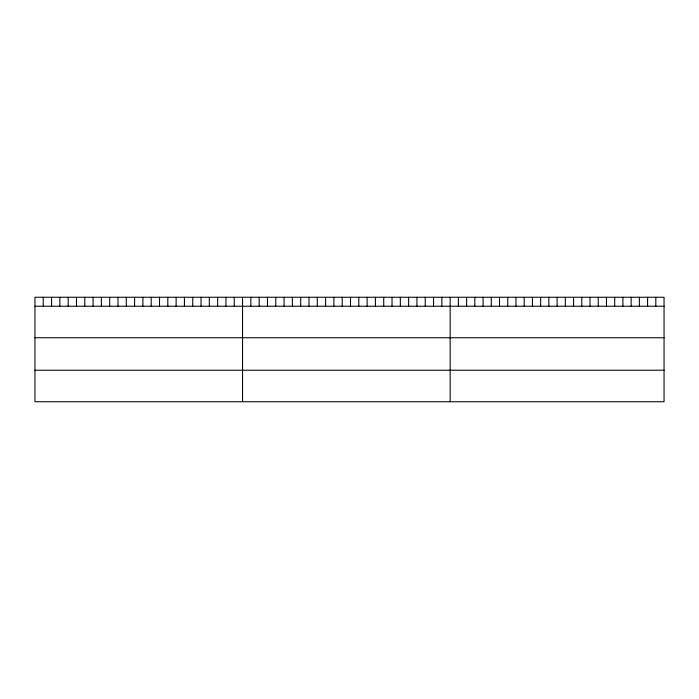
<?xml version="1.0" encoding="UTF-8"?>
<svg xmlns="http://www.w3.org/2000/svg" width="699" height="699" viewBox="0 0 699 699"><rect width="100%" height="100%" fill="white"/><g stroke="black" fill="none" stroke-linecap="round" stroke-linejoin="round"><path stroke-width="1.05" d="M664.05 306.232L664.05 401.742L34.95 401.742L34.95 297.258L664.05 297.258L664.05 306.232L34.95 306.232M34.95 337.748L664.05 337.748M34.95 370.225L664.05 370.225M655.819 297.258L655.819 306.232M647.597 297.258L647.597 306.232M639.367 297.258L639.367 306.232M631.145 297.258L631.145 306.232M622.914 297.258L622.914 306.232M614.692 297.258L614.692 306.232M606.461 297.258L606.461 306.232M598.239 297.258L598.239 306.232M590.008 297.258L590.008 306.232M581.786 297.258L581.786 306.232M573.556 297.258L573.556 306.232M565.334 297.258L565.334 306.232M557.103 297.258L557.103 306.232M548.872 297.258L548.872 306.232M540.65 297.258L540.65 306.232M532.42 297.258L532.42 306.232M524.198 297.258L524.198 306.232M515.967 297.258L515.967 306.232M507.745 297.258L507.745 306.232M499.514 297.258L499.514 306.232M491.292 297.258L491.292 306.232M483.061 297.258L483.061 306.232M474.839 297.258L474.839 306.232M466.609 297.258L466.609 306.232M458.387 297.258L458.387 306.232M450.156 297.258L450.156 401.742M441.855 297.258L441.855 306.232M433.546 297.258L433.546 306.232M425.245 297.258L425.245 306.232M416.936 297.258L416.936 306.232M408.635 297.258L408.635 306.232M400.335 297.258L400.335 306.232M392.025 297.258L392.025 306.232M383.725 297.258L383.725 306.232M375.415 297.258L375.415 306.232M367.115 297.258L367.115 306.232M358.814 297.258L358.814 306.232M350.505 297.258L350.505 306.232M342.204 297.258L342.204 306.232M333.895 297.258L333.895 306.232M325.594 297.258L325.594 306.232M317.294 297.258L317.294 306.232M308.984 297.258L308.984 306.232M300.684 297.258L300.684 306.232M292.374 297.258L292.374 306.232M284.074 297.258L284.074 306.232M275.773 297.258L275.773 306.232M267.464 297.258L267.464 306.232M259.163 297.258L259.163 306.232M250.854 297.258L250.854 306.232M242.553 297.258L242.553 401.742M234.252 297.258L234.252 306.232M225.943 297.258L225.943 306.232M217.642 297.258L217.642 306.232M209.333 297.258L209.333 306.232M201.032 297.258L201.032 306.232M192.732 297.258L192.732 306.232M184.422 297.258L184.422 306.232M176.122 297.258L176.122 306.232M167.812 297.258L167.812 306.232M159.512 297.258L159.512 306.232M151.211 297.258L151.211 306.232M142.902 297.258L142.902 306.232M134.601 297.258L134.601 306.232M126.292 297.258L126.292 306.232M117.991 297.258L117.991 306.232M109.691 297.258L109.691 306.232M101.381 297.258L101.381 306.232M93.081 297.258L93.081 306.232M84.771 297.258L84.771 306.232M76.471 297.258L76.471 306.232M68.17 297.258L68.17 306.232M59.861 297.258L59.861 306.232M51.56 297.258L51.56 306.232M43.251 297.258L43.251 306.232"/></g></svg>
